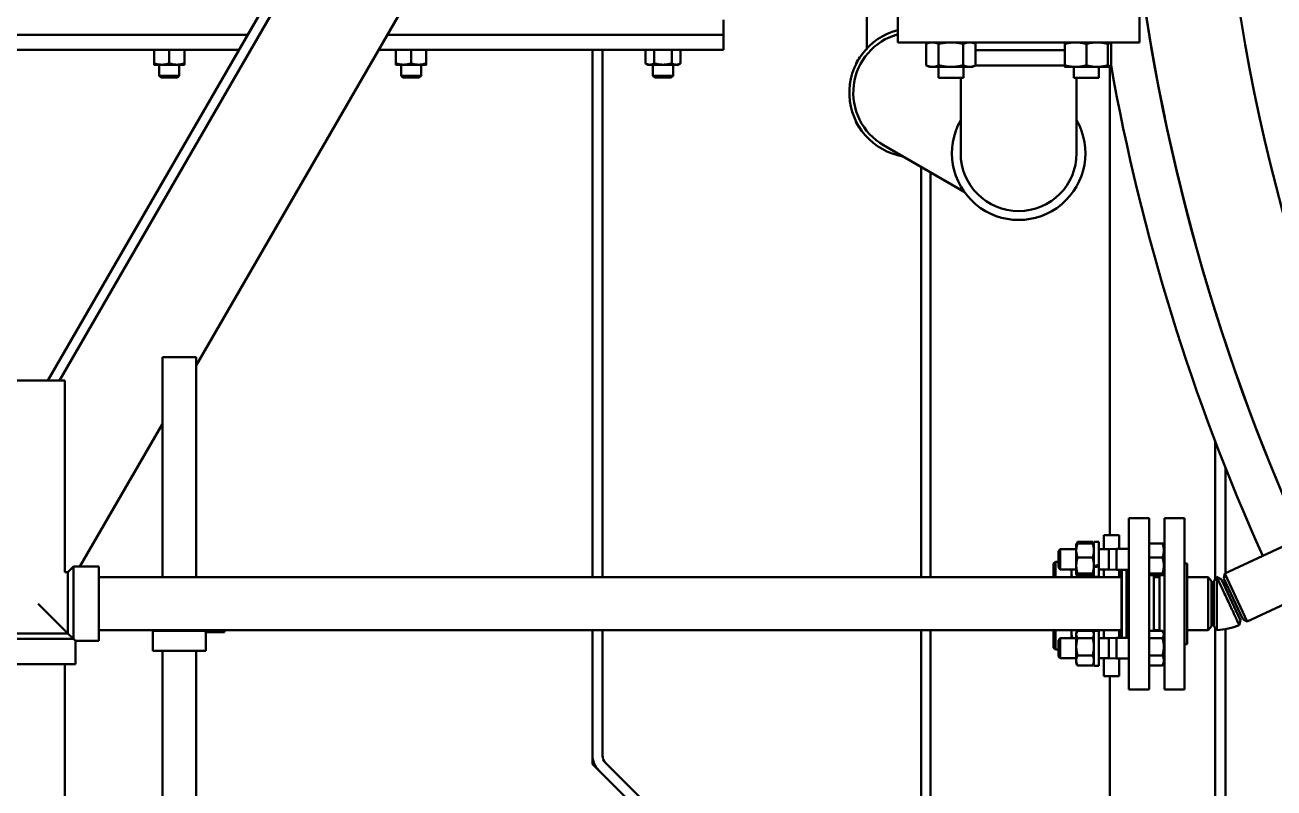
# Model space of a CAD drawing. Header units: inches. Extents: x 11 to 1621, y 11 to 1332.
# Drawn here: x 1169.37 to 1200.35, y 331.37 to 350.31 of the extents above; entities that cross this region are included whole.
import ezdxf

# ---------------------------------------------------------------- set-up
doc = ezdxf.new("R2010")
doc.units = ezdxf.units.IN
doc.header["$LTSCALE"] = 48
doc.header["$MEASUREMENT"] = 0
doc.layers.add('Visible (ANSI)', color=7, linetype='Continuous', lineweight=50)

msp = doc.modelspace()

# ---------------------------------------------------------------- linework, layer by layer
at = {"layer": 'Visible (ANSI)'}
for p, q in [((1179.219867, 357.567735), (1169.937938, 341.490962)), ((1170.226613, 341.490962), (1179.508542, 357.567735)), ((1173.616979, 341.863249), (1182.323496, 356.943377)), ((1190.251979, 350.527862), (1190.251979, 349.729261)), ((1191.019479, 350.632735), (1191.019479, 349.882735)), ((1197.019479, 350.632735), (1197.019479, 349.882735)), ((1186.696979, 350.444174), (1186.696979, 350.069174)), ((1159.196979, 350.069174), (1174.890571, 350.069174)), ((1159.196979, 350.069174), (1174.890571, 350.069174)), ((1178.354672, 350.069174), (1186.696979, 350.069174)), ((1178.354672, 350.069174), (1186.696979, 350.069174)), ((1186.696979, 350.069174), (1186.696979, 349.694174)), ((1191.019479, 349.882735), (1197.019479, 349.882735)), ((1191.809101, 349.882735), (1191.726955, 349.84443)), ((1191.726955, 349.31204), (1191.726955, 349.84443)), ((1192.033528, 349.31204), (1192.033528, 349.84443)), ((1192.646674, 349.31204), (1192.646674, 349.84443)), ((1192.871101, 349.882735), (1192.953247, 349.84443)), ((1192.953247, 349.31204), (1192.953247, 349.84443)), ((1195.167858, 349.31204), (1195.167858, 349.84443)), ((1195.698858, 349.31204), (1195.698858, 349.84443)), ((1196.229858, 349.882735), (1196.312004, 349.84443)), ((1196.229858, 349.31204), (1196.229858, 349.84443)), ((1196.312004, 349.31204), (1196.312004, 349.84443)), ((1159.196979, 349.694174), (1174.674064, 349.694174)), ((1172.571979, 349.694174), (1172.571979, 349.361667)), ((1172.946979, 349.694174), (1172.946979, 349.361667)), ((1173.321979, 349.694174), (1173.321979, 349.361667)), ((1178.138166, 349.694174), (1186.696979, 349.694174)), ((1178.571979, 349.694174), (1178.571979, 349.361667)), ((1178.946979, 349.694174), (1178.946979, 349.361667)), ((1179.321979, 349.694174), (1179.321979, 349.361667)), ((1183.446979, 336.602462), (1183.446979, 349.694174)), ((1183.696979, 349.694174), (1183.696979, 336.602462)), ((1184.763967, 349.694174), (1184.763967, 349.361667)), ((1184.980473, 349.694174), (1184.980473, 349.361667)), ((1185.413486, 349.694174), (1185.413486, 349.361667)), ((1185.629992, 349.694174), (1185.629992, 349.361667)), ((1192.953247, 349.692735), (1195.167858, 349.692735)), ((1172.571979, 349.328174), (1172.759479, 349.328174)), ((1172.696979, 349.328174), (1172.696979, 349.052945)), ((1172.759479, 349.328174), (1173.134479, 349.328174)), ((1173.134479, 349.328174), (1173.321979, 349.328174)), ((1173.196979, 349.328174), (1173.196979, 349.052945)), ((1178.571979, 349.328174), (1178.759479, 349.328174)), ((1178.696979, 349.328174), (1178.696979, 349.052945)), ((1178.759479, 349.328174), (1179.134479, 349.328174)), ((1179.134479, 349.328174), (1179.321979, 349.328174)), ((1179.196979, 349.328174), (1179.196979, 349.052945)), ((1184.821979, 349.328174), (1184.763967, 349.361667)), ((1184.821979, 349.328174), (1184.87222, 349.328174)), ((1184.87222, 349.328174), (1185.196979, 349.328174)), ((1184.946979, 349.328174), (1184.946979, 349.052945)), ((1185.196979, 349.328174), (1185.521739, 349.328174)), ((1185.446979, 349.328174), (1185.446979, 349.052945)), ((1185.521739, 349.328174), (1185.571979, 349.328174)), ((1185.571979, 349.328174), (1185.629992, 349.361667)), ((1191.809101, 349.273735), (1191.726955, 349.31204)), ((1191.809101, 349.273735), (1191.880241, 349.273735)), ((1191.880241, 349.273735), (1192.340101, 349.273735)), ((1192.027601, 349.002735), (1192.027601, 349.273735)), ((1192.340101, 349.273735), (1192.79996, 349.273735)), ((1192.652601, 349.002735), (1192.652601, 349.273735)), ((1192.79996, 349.273735), (1192.871101, 349.273735)), ((1192.871101, 349.273735), (1192.953247, 349.31204)), ((1192.938653, 349.305235), (1195.167858, 349.305235)), ((1195.167858, 349.273735), (1195.433358, 349.273735)), ((1195.386358, 349.002735), (1195.386358, 349.273735)), ((1195.433358, 349.273735), (1195.964358, 349.273735)), ((1195.964358, 349.273735), (1196.229858, 349.273735)), ((1196.011358, 349.002735), (1196.011358, 349.273735)), ((1196.229858, 349.273735), (1196.312004, 349.31204)), ((1196.281653, 349.297887), (1196.281653, 337.648116)), ((1172.696979, 349.052945), (1173.196979, 349.052945)), ((1172.744168, 349.007174), (1172.696979, 349.052945)), ((1173.149791, 349.007174), (1172.744168, 349.007174)), ((1173.149791, 349.007174), (1173.196979, 349.052945)), ((1178.696979, 349.052945), (1179.196979, 349.052945)), ((1178.744168, 349.007174), (1178.696979, 349.052945)), ((1179.149791, 349.007174), (1178.744168, 349.007174)), ((1179.149791, 349.007174), (1179.196979, 349.052945)), ((1184.946979, 349.052945), (1185.446979, 349.052945)), ((1184.994168, 349.007174), (1184.946979, 349.052945)), ((1185.399791, 349.007174), (1184.994168, 349.007174)), ((1185.399791, 349.007174), (1185.446979, 349.052945)), ((1192.027601, 349.002735), (1192.652601, 349.002735)), ((1192.581979, 349.002735), (1192.581979, 347.130235)), ((1195.386358, 349.002735), (1196.011358, 349.002735)), ((1195.456979, 349.002735), (1195.456979, 347.130235)), ((1190.668588, 347.328425), (1190.823893, 347.238615)), ((1190.823893, 347.238615), (1192.66873, 346.171777)), ((1191.602498, 336.602462), (1191.602498, 346.788361)), ((1191.830193, 336.602462), (1191.830193, 346.656689)), ((1173.616979, 342.066116), (1172.776979, 342.066116)), ((1172.776979, 342.066116), (1172.776979, 336.602462)), ((1173.616979, 342.066116), (1173.616979, 336.602462)), ((1170.354479, 341.490962), (1169.039479, 341.490962)), ((1170.354479, 341.490962), (1170.354479, 336.728556)), ((1170.7323, 336.866837), (1172.776979, 340.408326)), ((1198.894479, 336.548932), (1198.894479, 339.982785)), ((1199.154479, 336.70312), (1199.154479, 339.314143)), ((1196.756979, 333.819962), (1196.756979, 338.069962)), ((1196.756979, 338.069962), (1197.256979, 338.069962)), ((1197.256979, 333.819962), (1197.256979, 338.069962)), ((1197.636979, 338.069962), (1197.636979, 333.819962)), ((1198.136979, 338.069962), (1197.636979, 338.069962)), ((1198.136979, 338.069962), (1198.136979, 333.819962)), ((1195.450043, 337.424891), (1195.470086, 337.459605)), ((1195.482473, 337.478944), (1195.853486, 337.478944)), ((1195.885916, 337.424891), (1195.865873, 337.459605)), ((1195.886979, 336.883378), (1195.886979, 337.482548)), ((1196.011979, 337.482548), (1195.886979, 337.482548)), ((1196.011979, 337.482548), (1196.011979, 336.90402)), ((1196.131979, 337.648116), (1196.131979, 337.298048)), ((1196.511979, 337.648116), (1196.131979, 337.648116)), ((1196.511979, 337.648116), (1196.511979, 337.305548)), ((1199.132752, 336.692988), (1200.894999, 337.514738)), ((1195.006979, 337.25086), (1195.052751, 337.298048)), ((1195.006979, 336.845237), (1195.006979, 337.25086)), ((1195.448979, 337.298048), (1195.052751, 337.298048)), ((1195.052751, 337.298048), (1195.052751, 336.798048)), ((1195.448979, 337.423048), (1195.450043, 337.424891)), ((1195.448979, 337.423048), (1195.448979, 337.266707)), ((1195.448979, 337.266707), (1195.448979, 336.893541)), ((1195.482473, 337.442599), (1195.853486, 337.442599)), ((1195.886979, 337.423048), (1195.885916, 337.424891)), ((1196.256979, 337.298048), (1196.011979, 337.298048)), ((1196.256979, 337.298048), (1196.449283, 337.305548)), ((1196.256979, 337.298048), (1196.256979, 336.798048)), ((1196.449283, 337.305548), (1196.449283, 336.790548)), ((1196.756979, 337.305548), (1196.449283, 337.305548)), ((1197.256983, 337.423048), (1197.256979, 337.423048)), ((1197.256983, 337.266707), (1197.256983, 337.442599)), ((1197.256983, 337.442599), (1197.58749, 337.442599)), ((1197.256983, 337.090816), (1197.256983, 337.266707)), ((1197.620983, 337.423048), (1197.61992, 337.424891)), ((1197.620983, 337.266707), (1197.620983, 337.423048)), ((1197.620983, 336.893541), (1197.620983, 337.266707)), ((1170.433698, 336.728556), (1170.571979, 336.866837)), ((1170.571979, 335.069962), (1170.571979, 336.866837)), ((1170.571979, 336.866837), (1171.196979, 336.866837)), ((1171.196979, 335.023087), (1171.196979, 336.866837)), ((1194.886979, 336.942384), (1194.932751, 336.989573)), ((1194.886979, 336.602462), (1194.886979, 336.942384)), ((1194.932751, 336.989573), (1194.932751, 336.602462)), ((1195.006979, 336.989573), (1194.932751, 336.989573)), ((1195.006979, 336.845237), (1195.052751, 336.798048)), ((1195.448979, 336.893541), (1195.448979, 336.674882)), ((1195.482473, 337.090816), (1195.853486, 337.090816)), ((1195.886979, 336.879438), (1195.886979, 336.883378)), ((1195.886979, 336.854904), (1195.886979, 336.879438)), ((1195.886979, 336.613548), (1195.886979, 336.854904)), ((1196.011979, 336.90402), (1196.011979, 336.874891)), ((1196.011979, 336.874891), (1196.011979, 336.613548)), ((1197.256983, 336.893541), (1197.256983, 337.090816)), ((1197.256983, 337.090816), (1197.58749, 337.090816)), ((1197.256983, 336.696266), (1197.256983, 336.893541)), ((1197.620983, 336.912998), (1197.636979, 336.914962)), ((1197.620983, 336.674882), (1197.620983, 336.893541)), ((1198.196979, 336.944962), (1198.136979, 336.944962)), ((1198.196979, 336.944962), (1198.196979, 334.944962)), ((1170.433698, 336.728556), (1170.354479, 336.728556)), ((1170.433698, 336.728556), (1170.433698, 335.208243)), ((1196.571979, 336.602462), (1171.196979, 336.602462)), ((1195.448979, 336.798048), (1195.052751, 336.798048)), ((1195.328979, 336.798048), (1195.328979, 336.739573)), ((1195.328979, 336.739573), (1195.328979, 336.602462)), ((1195.448979, 336.674882), (1195.448979, 336.673048)), ((1195.448979, 336.673048), (1195.450043, 336.671206)), ((1195.450043, 336.671206), (1195.470086, 336.636492)), ((1195.482473, 336.696266), (1195.853486, 336.696266)), ((1195.482473, 336.653498), (1195.853486, 336.653498)), ((1195.482473, 336.617153), (1195.853486, 336.617153)), ((1195.766979, 336.602462), (1195.766979, 336.617153)), ((1195.885916, 336.671206), (1195.865873, 336.636492)), ((1195.886979, 336.673048), (1195.885916, 336.671206)), ((1196.011979, 336.613548), (1195.886979, 336.613548)), ((1196.256979, 336.798048), (1196.011979, 336.798048)), ((1196.131979, 336.798048), (1196.131979, 336.602462)), ((1196.256979, 336.798048), (1196.449283, 336.790548)), ((1196.756979, 336.790548), (1196.449283, 336.790548)), ((1196.511979, 336.790548), (1196.511979, 336.602462)), ((1196.571979, 336.790548), (1196.571979, 335.099375)), ((1196.576979, 336.790548), (1196.576979, 335.099375)), ((1196.696979, 336.790548), (1196.696979, 335.099375)), ((1197.256983, 336.673048), (1197.256979, 336.673048)), ((1197.256983, 336.696266), (1197.58749, 336.696266)), ((1197.256983, 336.674882), (1197.256983, 336.696266)), ((1197.256983, 336.653498), (1197.256983, 336.674882)), ((1197.256983, 336.653498), (1197.58749, 336.653498)), ((1197.376979, 335.272771), (1197.376979, 336.653498)), ((1197.516979, 336.602462), (1197.376979, 336.602462)), ((1197.516979, 336.602462), (1197.376979, 336.602462)), ((1197.500983, 336.602462), (1197.500983, 336.653498)), ((1197.516979, 336.653498), (1197.516979, 335.272771)), ((1197.620983, 336.673048), (1197.61992, 336.671206)), ((1197.620983, 336.673048), (1197.620983, 336.674882)), ((1198.724413, 336.602462), (1198.196979, 336.602462)), ((1198.724413, 335.287462), (1198.724413, 336.602462)), ((1198.800187, 336.503712), (1198.724413, 336.602462)), ((1198.862687, 336.503712), (1198.937058, 336.609493)), ((1198.938033, 336.605098), (1198.937058, 336.609493)), ((1198.937058, 336.609493), (1199.049167, 336.545054)), ((1199.521407, 335.532332), (1199.049228, 336.544922)), ((1199.105811, 336.571467), (1199.132752, 336.692988)), ((1199.578087, 335.558668), (1199.105811, 336.571467)), ((1199.132752, 336.692988), (1199.688495, 335.501194)), ((1198.800187, 336.503712), (1198.800187, 335.386212)), ((1198.862687, 336.503567), (1198.862687, 335.386297)), ((1199.154479, 336.31921), (1199.154479, 336.467098)), ((1199.688495, 335.501194), (1201.450742, 336.322943)), ((1170.433698, 335.208243), (1169.696979, 335.944962)), ((1196.571979, 335.287462), (1171.196979, 335.287462)), ((1172.555076, 335.287462), (1172.540729, 335.273116)), ((1173.807633, 335.287462), (1173.821979, 335.273116)), ((1173.821979, 335.273116), (1173.821979, 335.287462)), ((1174.321979, 335.241866), (1174.321979, 335.287462)), ((1183.446979, 331.96562), (1183.446979, 335.287462)), ((1183.696979, 335.287462), (1183.696979, 332.172727)), ((1191.602498, 328.406296), (1191.602498, 335.287462)), ((1191.830193, 327.701101), (1191.830193, 335.287462)), ((1194.886979, 335.25947), (1194.914131, 335.287462)), ((1194.932751, 335.287462), (1194.932751, 334.806659)), ((1195.328979, 335.287462), (1195.328979, 335.244159)), ((1195.766979, 335.272771), (1195.766979, 335.287462)), ((1195.886979, 334.407375), (1195.886979, 335.276375)), ((1196.011979, 335.276375), (1195.886979, 335.276375)), ((1196.011979, 335.276375), (1196.011979, 334.407375)), ((1196.131979, 335.287462), (1196.131979, 335.091875)), ((1196.511979, 335.287462), (1196.511979, 335.099375)), ((1197.516979, 335.287462), (1197.376979, 335.287462)), ((1197.516979, 335.287462), (1197.376979, 335.287462)), ((1197.500983, 335.272771), (1197.500983, 335.287462)), ((1198.724413, 335.287462), (1198.196979, 335.287462)), ((1198.800187, 335.386212), (1198.724413, 335.287462)), ((1198.938456, 335.289195), (1198.862687, 335.386212)), ((1198.894479, 324.389132), (1198.894479, 335.345503)), ((1199.154479, 324.391532), (1199.154479, 335.313348)), ((1199.521443, 335.532255), (1199.493774, 335.412306)), ((1199.578087, 335.558668), (1199.688495, 335.501194)), ((1168.775104, 335.069962), (1170.571979, 335.069962)), ((1170.433698, 335.208243), (1168.913386, 335.208243)), ((1170.433698, 335.208243), (1170.571979, 335.069962)), ((1170.571979, 335.069962), (1170.618854, 335.023087)), ((1170.618854, 335.023087), (1170.618854, 334.444962)), ((1170.618854, 335.023087), (1171.196979, 335.023087)), ((1172.540729, 335.273116), (1173.821979, 335.273116)), ((1172.540729, 335.273116), (1172.540729, 334.773116)), ((1173.821979, 335.273116), (1173.853229, 335.241866)), ((1173.853229, 335.241866), (1173.853229, 334.773116)), ((1173.853229, 335.241866), (1174.321979, 335.241866)), ((1194.886979, 334.853847), (1194.886979, 335.25947)), ((1195.006979, 335.044687), (1195.052751, 335.091875)), ((1195.006979, 334.639064), (1195.006979, 335.044687)), ((1195.448979, 335.091875), (1195.052751, 335.091875)), ((1195.052751, 335.091875), (1195.052751, 334.591875)), ((1195.328979, 335.244159), (1195.328979, 335.091875)), ((1195.448979, 335.216875), (1195.470086, 335.253432)), ((1195.448979, 335.216875), (1195.448979, 335.183566)), ((1195.448979, 335.183566), (1195.448979, 334.878913)), ((1195.482473, 335.272771), (1195.853486, 335.272771)), ((1195.482473, 335.094361), (1195.853486, 335.094361)), ((1195.886979, 335.216875), (1195.865873, 335.253432)), ((1196.256979, 335.091875), (1196.011979, 335.091875)), ((1196.256979, 335.091875), (1196.449283, 335.099375)), ((1196.256979, 335.091875), (1196.256979, 334.591875)), ((1196.449283, 335.099375), (1196.449283, 334.584375)), ((1196.756979, 335.099375), (1196.449283, 335.099375)), ((1197.256983, 335.216875), (1197.256979, 335.216875)), ((1197.256983, 335.272771), (1197.58749, 335.272771)), ((1197.256983, 335.183566), (1197.256983, 335.272771)), ((1197.256983, 335.094361), (1197.256983, 335.183566)), ((1197.256983, 335.094361), (1197.58749, 335.094361)), ((1197.256983, 334.878913), (1197.256983, 335.094361)), ((1197.620983, 335.216875), (1197.599877, 335.253432)), ((1197.620983, 335.183566), (1197.620983, 335.216875)), ((1197.620983, 334.878913), (1197.620983, 335.183566)), ((1197.620983, 334.976926), (1197.636979, 334.974962)), ((1172.540729, 334.773116), (1173.853229, 334.773116)), ((1172.776979, 334.773116), (1172.776979, 302.503616)), ((1173.616979, 334.773116), (1173.616979, 302.503616)), ((1194.886979, 334.853847), (1194.932751, 334.806659)), ((1195.006979, 334.806659), (1194.932751, 334.806659)), ((1195.448979, 334.878913), (1195.448979, 334.537222)), ((1195.482473, 334.663465), (1195.853486, 334.663465)), ((1197.256983, 334.663465), (1197.256983, 334.878913)), ((1197.256983, 334.537222), (1197.256983, 334.663465)), ((1197.256983, 334.663465), (1197.58749, 334.663465)), ((1197.620983, 334.537222), (1197.620983, 334.878913)), ((1198.196979, 334.944962), (1198.136979, 334.944962)), ((1168.775104, 334.444962), (1170.618854, 334.444962)), ((1170.354479, 334.444962), (1170.354479, 303.115962)), ((1195.006979, 334.639064), (1195.052751, 334.591875)), ((1195.448979, 334.591875), (1195.052751, 334.591875)), ((1195.448979, 334.537222), (1195.448979, 334.466875)), ((1195.448979, 334.466875), (1195.470086, 334.430319)), ((1195.482473, 334.41098), (1195.853486, 334.41098)), ((1195.886979, 334.466875), (1195.865873, 334.430319)), ((1196.011979, 334.407375), (1195.886979, 334.407375)), ((1196.256979, 334.591875), (1196.011979, 334.591875)), ((1196.131979, 334.591875), (1196.131979, 334.148116)), ((1196.256979, 334.591875), (1196.449283, 334.584375)), ((1196.756979, 334.584375), (1196.449283, 334.584375)), ((1196.511979, 334.584375), (1196.511979, 334.148116)), ((1197.256983, 334.466875), (1197.256979, 334.466875)), ((1197.256983, 334.41098), (1197.256983, 334.537222)), ((1197.256983, 334.41098), (1197.58749, 334.41098)), ((1197.620983, 334.466875), (1197.599877, 334.430319)), ((1197.620983, 334.466875), (1197.620983, 334.537222)), ((1196.511979, 334.148116), (1196.131979, 334.148116)), ((1196.281653, 334.148116), (1196.281653, 330.854648)), ((1196.756979, 333.819962), (1197.256979, 333.819962)), ((1198.136979, 333.819962), (1197.636979, 333.819962)), ((1189.258418, 326.154182), (1183.446979, 331.96562)), ((1183.770203, 331.99595), (1189.435194, 326.330959))]:
    msp.add_line(p, q, dxfattribs=at)
msp.add_circle((1247.196979, 358.380235), 48.3125, dxfattribs=at)
for centre, radius, start, end in [((1247.196979, 358.380235), 50.62647, 185.6707611, 204.5383137), ((1247.196979, 358.380235), 50.625, 185.6709263, 204.4029813), ((1191.422453, 348.632051), 1.604331, 104.5472473, 260.1338321), ((1191.422453, 348.632051), 1.505906, 105.5212145, 239.9599466), ((1191.422453, 348.632051), 1.61, 146.7254472, 153.1944461), ((1247.196979, 358.380235), 51.6875, 190.1048255, 204.2711392), ((1191.422453, 348.632051), 1.61, 206.7254472, 213.1944461), ((1194.019479, 347.130235), 1.65625, 150.2183448, 29.7816552), ((1194.019479, 347.130235), 1.4375, 180, 0), ((1198.651378, 337.398116), 1.08, 277.9197652, 281.283083), ((1198.651378, 337.398116), 1.92, 274.4451533, 276.3185921), ((1198.862687, 336.944962), 1.6575, 272.6200664, 292.3799336), ((1183.946979, 332.172727), 0.5, 180, 225), ((1183.946979, 332.172727), 0.25, 180, 225)]:
    msp.add_arc(centre, radius, start, end, dxfattribs=at)
for centre, start_param, end_param in [((1195.798366, 337.048048), 1.59532948, 1.646157647), ((1195.975593, 337.048048), 1.523392221, 1.574127492)]:
    msp.add_ellipse(centre, major_axis=(-2.464011, -0.397927), ratio=0.070812964, start_param=start_param, end_param=end_param, dxfattribs=at)
for points, weights in [([(1191.880241, 349.882735), (1191.809101, 349.882735), (1191.726955, 349.84443)], [1, 1.0379548493, 1]), ([(1192.033528, 349.84443), (1191.951382, 349.882735), (1191.880241, 349.882735)], [1, 1.0379548493, 1]), ([(1192.340101, 349.882735), (1192.19782, 349.882735), (1192.033528, 349.84443)], [1, 1.0379548493, 1]), ([(1192.646674, 349.84443), (1192.482382, 349.882735), (1192.340101, 349.882735)], [1, 1.0379548493, 1]), ([(1192.79996, 349.882735), (1192.72882, 349.882735), (1192.646674, 349.84443)], [1, 1.0379548493, 1]), ([(1192.953247, 349.84443), (1192.871101, 349.882735), (1192.79996, 349.882735)], [1, 1.0379548493, 1]), ([(1195.167858, 349.84443), (1195.167858, 349.882735), (1195.167858, 349.882735)], [1, 1.0379548493, 1]), ([(1195.433358, 349.882735), (1195.310139, 349.882735), (1195.167858, 349.84443)], [1, 1.0379548493, 1]), ([(1195.698858, 349.84443), (1195.556577, 349.882735), (1195.433358, 349.882735)], [1, 1.0379548493, 1]), ([(1195.964358, 349.882735), (1195.841139, 349.882735), (1195.698858, 349.84443)], [1, 1.0379548493, 1]), ([(1196.229858, 349.84443), (1196.087577, 349.882735), (1195.964358, 349.882735)], [1, 1.0379548493, 1]), ([(1196.229858, 349.882735), (1196.229858, 349.882735), (1196.229858, 349.84443)], [1, 1.0379548493, 1]), ([(1196.312004, 349.84443), (1196.268691, 349.864627), (1196.229858, 349.874)], [1, 1.01965956375, 1.01895290532]), ([(1172.571979, 349.328174), (1172.571979, 349.328174), (1172.571979, 349.361667)], [1, 1.0379548493, 1]), ([(1172.571979, 349.361667), (1172.67246, 349.328174), (1172.759479, 349.328174)], [1, 1.0379548493, 1]), ([(1172.759479, 349.328174), (1172.846499, 349.328174), (1172.946979, 349.361667)], [1, 1.0379548493, 1]), ([(1172.946979, 349.361667), (1173.04746, 349.328174), (1173.134479, 349.328174)], [1, 1.0379548493, 1]), ([(1173.134479, 349.328174), (1173.221499, 349.328174), (1173.321979, 349.361667)], [1, 1.0379548493, 1]), ([(1173.321979, 349.361667), (1173.321979, 349.328174), (1173.321979, 349.328174)], [1, 1.0379548493, 1]), ([(1178.571979, 349.328174), (1178.571979, 349.328174), (1178.571979, 349.361667)], [1, 1.0379548493, 1]), ([(1178.571979, 349.361667), (1178.67246, 349.328174), (1178.759479, 349.328174)], [1, 1.0379548493, 1]), ([(1178.759479, 349.328174), (1178.846499, 349.328174), (1178.946979, 349.361667)], [1, 1.0379548493, 1]), ([(1178.946979, 349.361667), (1179.04746, 349.328174), (1179.134479, 349.328174)], [1, 1.0379548493, 1]), ([(1179.134479, 349.328174), (1179.221499, 349.328174), (1179.321979, 349.361667)], [1, 1.0379548493, 1]), ([(1179.321979, 349.361667), (1179.321979, 349.328174), (1179.321979, 349.328174)], [1, 1.0379548493, 1]), ([(1184.763967, 349.361667), (1184.821979, 349.328174), (1184.87222, 349.328174)], [1, 1.0379548493, 1]), ([(1184.87222, 349.328174), (1184.92246, 349.328174), (1184.980473, 349.361667)], [1, 1.0379548493, 1]), ([(1184.980473, 349.361667), (1185.096499, 349.328174), (1185.196979, 349.328174)], [1, 1.0379548493, 1]), ([(1185.196979, 349.328174), (1185.29746, 349.328174), (1185.413486, 349.361667)], [1, 1.0379548493, 1]), ([(1185.413486, 349.361667), (1185.471499, 349.328174), (1185.521739, 349.328174)], [1, 1.0379548493, 1]), ([(1185.521739, 349.328174), (1185.571979, 349.328174), (1185.629992, 349.361667)], [1, 1.0379548493, 1]), ([(1189.985451, 349.345425), (1189.985455, 349.351753), (1189.98546, 349.358103)], [1.00194143343, 1.00101682514, 1.00007751287]), ([(1190.07641, 349.51538), (1190.081912, 349.518551), (1190.087394, 349.521711)], [1.00007751287, 1.00101682514, 1.00194143343]), ([(1191.726955, 349.31204), (1191.809101, 349.273735), (1191.880241, 349.273735)], [1, 1.0379548493, 1]), ([(1191.880241, 349.273735), (1191.951382, 349.273735), (1192.033528, 349.31204)], [1, 1.0379548493, 1]), ([(1192.033528, 349.31204), (1192.19782, 349.273735), (1192.340101, 349.273735)], [1, 1.0379548493, 1]), ([(1192.340101, 349.273735), (1192.482382, 349.273735), (1192.646674, 349.31204)], [1, 1.0379548493, 1]), ([(1192.646674, 349.31204), (1192.72882, 349.273735), (1192.79996, 349.273735)], [1, 1.0379548493, 1]), ([(1192.79996, 349.273735), (1192.871101, 349.273735), (1192.953247, 349.31204)], [1, 1.0379548493, 1]), ([(1195.167858, 349.273735), (1195.167858, 349.273735), (1195.167858, 349.31204)], [1, 1.0379548493, 1]), ([(1195.167858, 349.31204), (1195.310139, 349.273735), (1195.433358, 349.273735)], [1, 1.0379548493, 1]), ([(1195.433358, 349.273735), (1195.556577, 349.273735), (1195.698858, 349.31204)], [1, 1.0379548493, 1]), ([(1195.698858, 349.31204), (1195.841139, 349.273735), (1195.964358, 349.273735)], [1, 1.0379548493, 1]), ([(1195.964358, 349.273735), (1196.087577, 349.273735), (1196.229858, 349.31204)], [1, 1.0379548493, 1]), ([(1196.229858, 349.31204), (1196.229858, 349.273735), (1196.229858, 349.273735)], [1, 1.0379548493, 1]), ([(1196.229858, 349.28247), (1196.268691, 349.291843), (1196.312004, 349.31204)], [1.01895290532, 1.01965956375, 1]), ([(1189.984446, 347.908008), (1189.98445, 347.914358), (1189.984455, 347.920686)], [1.00007751287, 1.00101682514, 1.00194143343]), ([(1190.086151, 347.744258), (1190.080674, 347.747426), (1190.075177, 347.750604)], [1.00194143343, 1.00101682514, 1.00007751287]), ([(1195.482473, 337.478944), (1195.464813, 337.453738), (1195.456617, 337.431139)], [1, 1.01965956375, 1.01895290532]), ([(1195.879342, 337.431139), (1195.871146, 337.453738), (1195.853486, 337.478944)], [1.01895290532, 1.01965956375, 1]), ([(1195.482473, 337.442599), (1195.448979, 337.348339), (1195.448979, 337.266707)], [1, 1.0379548493, 1]), ([(1195.448979, 337.266707), (1195.448979, 337.185076), (1195.482473, 337.090816)], [1, 1.0379548493, 1]), ([(1195.450043, 337.424891), (1195.454801, 337.433131), (1195.482473, 337.442599)], [1.01116576982, 1.03115301872, 1]), ([(1195.886979, 337.266707), (1195.886979, 337.348339), (1195.853486, 337.442599)], [1, 1.0379548493, 1]), ([(1195.853486, 337.442599), (1195.881158, 337.433131), (1195.885916, 337.424891)], [1, 1.03115301872, 1.01116576982]), ([(1195.853486, 337.090816), (1195.886979, 337.185076), (1195.886979, 337.266707)], [1, 1.0379548493, 1]), ([(1197.58749, 337.442599), (1197.615162, 337.433131), (1197.61992, 337.424891)], [1, 1.03115301872, 1.01116576982]), ([(1197.620983, 337.266707), (1197.620983, 337.348339), (1197.58749, 337.442599)], [1, 1.0379548493, 1]), ([(1197.58749, 337.090816), (1197.620983, 337.185076), (1197.620983, 337.266707)], [1, 1.0379548493, 1]), ([(1195.482473, 337.090816), (1195.448979, 336.985096), (1195.448979, 336.893541)], [1, 1.0379548493, 1]), ([(1195.448979, 336.893541), (1195.448979, 336.801985), (1195.482473, 336.696266)], [1, 1.0379548493, 1]), ([(1195.886979, 336.893541), (1195.886979, 336.985096), (1195.853486, 337.090816)], [1, 1.0379548493, 1]), ([(1195.853486, 336.696266), (1195.886979, 336.801985), (1195.886979, 336.893541)], [1, 1.0379548493, 1]), ([(1197.620983, 336.893541), (1197.620983, 336.985096), (1197.58749, 337.090816)], [1, 1.0379548493, 1]), ([(1197.58749, 336.696266), (1197.620983, 336.801985), (1197.620983, 336.893541)], [1, 1.0379548493, 1]), ([(1195.331596, 336.798048), (1195.328979, 336.768635), (1195.328979, 336.739573)], [1.01535774575, 1.01068934987, 1]), ([(1195.328979, 336.739573), (1195.328979, 336.673167), (1195.342997, 336.602462)], [1, 1.02476479666, 1.01721250262]), ([(1195.482473, 336.696266), (1195.448979, 336.684806), (1195.448979, 336.674882)], [1, 1.0379548493, 1]), ([(1195.448979, 336.674882), (1195.448979, 336.664958), (1195.482473, 336.653498)], [1, 1.0379548493, 1]), ([(1195.463872, 336.66091), (1195.471223, 336.639877), (1195.482473, 336.617153)], [1.01672204705, 1.01243515758, 1]), ([(1195.482473, 336.617153), (1195.475526, 336.627068), (1195.470086, 336.636492)], [1, 1.00764220757, 1.01220689869]), ([(1195.752962, 336.602462), (1195.754427, 336.609852), (1195.755735, 336.617153)], [1.01721250262, 1.01799664116, 1.01843239419]), ([(1195.886979, 336.674882), (1195.886979, 336.684806), (1195.853486, 336.696266)], [1, 1.0379548493, 1]), ([(1195.853486, 336.653498), (1195.886979, 336.664958), (1195.886979, 336.674882)], [1, 1.0379548493, 1]), ([(1195.853486, 336.617153), (1195.864736, 336.639877), (1195.872087, 336.66091)], [1, 1.01243515758, 1.01672204705]), ([(1195.865873, 336.636492), (1195.860433, 336.627068), (1195.853486, 336.617153)], [1.01220689869, 1.00764220757, 1]), ([(1197.486965, 336.602462), (1197.492118, 336.628453), (1197.495353, 336.653498)], [1.01721250262, 1.01997573147, 1.01841274447]), ([(1197.620983, 336.674882), (1197.620983, 336.684806), (1197.58749, 336.696266)], [1, 1.0379548493, 1]), ([(1197.58749, 336.653498), (1197.620983, 336.664958), (1197.620983, 336.674882)], [1, 1.0379548493, 1]), ([(1195.330896, 335.287462), (1195.328979, 335.265715), (1195.328979, 335.244159)], [1.01387908942, 1.00914110051, 1]), ([(1195.766141, 335.272771), (1195.765712, 335.280098), (1195.765063, 335.287462)], [1.01015252819, 1.01226979612, 1.01387908942]), ([(1197.500145, 335.272771), (1197.499716, 335.280098), (1197.499067, 335.287462)], [1.01015252819, 1.01226979612, 1.01387908942]), ([(1195.328979, 335.244159), (1195.328979, 335.171797), (1195.3516, 335.091875)], [1, 1.03136121368, 1.01089633707]), ([(1195.482473, 335.272771), (1195.448979, 335.224966), (1195.448979, 335.183566)], [1, 1.0379548493, 1]), ([(1195.448979, 335.183566), (1195.448979, 335.142166), (1195.482473, 335.094361)], [1, 1.0379548493, 1]), ([(1195.482473, 335.094361), (1195.448979, 334.978903), (1195.448979, 334.878913)], [1, 1.0379548493, 1]), ([(1195.886979, 335.183566), (1195.886979, 335.224966), (1195.853486, 335.272771)], [1, 1.0379548493, 1]), ([(1195.853486, 335.094361), (1195.886979, 335.142166), (1195.886979, 335.183566)], [1, 1.0379548493, 1]), ([(1195.886979, 334.878913), (1195.886979, 334.978903), (1195.853486, 335.094361)], [1, 1.0379548493, 1]), ([(1197.620983, 335.183566), (1197.620983, 335.224966), (1197.58749, 335.272771)], [1, 1.0379548493, 1]), ([(1197.58749, 335.094361), (1197.620983, 335.142166), (1197.620983, 335.183566)], [1, 1.0379548493, 1]), ([(1197.620983, 334.878913), (1197.620983, 334.978903), (1197.58749, 335.094361)], [1, 1.0379548493, 1]), ([(1195.448979, 334.878913), (1195.448979, 334.778923), (1195.482473, 334.663465)], [1, 1.0379548493, 1]), ([(1195.482473, 334.663465), (1195.448979, 334.595812), (1195.448979, 334.537222)], [1, 1.0379548493, 1]), ([(1195.853486, 334.663465), (1195.886979, 334.778923), (1195.886979, 334.878913)], [1, 1.0379548493, 1]), ([(1195.886979, 334.537222), (1195.886979, 334.595812), (1195.853486, 334.663465)], [1, 1.0379548493, 1]), ([(1197.58749, 334.663465), (1197.620983, 334.778923), (1197.620983, 334.878913)], [1, 1.0379548493, 1]), ([(1197.620983, 334.537222), (1197.620983, 334.595812), (1197.58749, 334.663465)], [1, 1.0379548493, 1]), ([(1195.448979, 334.537222), (1195.448979, 334.478633), (1195.482473, 334.41098)], [1, 1.0379548493, 1]), ([(1195.482473, 334.41098), (1195.475526, 334.420895), (1195.470086, 334.430319)], [1, 1.00764220757, 1.01220689869]), ([(1195.853486, 334.41098), (1195.886979, 334.478633), (1195.886979, 334.537222)], [1, 1.0379548493, 1]), ([(1195.865873, 334.430319), (1195.860433, 334.420895), (1195.853486, 334.41098)], [1.01220689869, 1.00764220757, 1]), ([(1197.58749, 334.41098), (1197.620983, 334.478633), (1197.620983, 334.537222)], [1, 1.0379548493, 1]), ([(1197.599877, 334.430319), (1197.594437, 334.420895), (1197.58749, 334.41098)], [1.01220689869, 1.00764220757, 1])]:
    msp.add_rational_spline(points, weights, degree=2, dxfattribs=at)
for points, knots in [([(1198.938456, 335.289294), (1198.938456, 335.289263), (1198.938456, 335.292706), (1198.938457, 335.319275), (1198.938459, 335.366702), (1198.938464, 335.510197), (1198.938468, 335.609112), (1198.938475, 335.828339), (1198.938478, 335.948087), (1198.938468, 336.181123), (1198.938455, 336.293755), (1198.938345, 336.476278), (1198.938221, 336.545776), (1198.938079, 336.592535), (1198.938051, 336.600309), (1198.938033, 336.605098)], [1.570796327, 1.570796327, 1.570796327, 1.570796327, 1.749936902, 1.749936902, 2.254015658, 2.254015658, 2.79094026, 2.79094026, 3.321476321, 3.321476321, 3.869638631, 3.869638631, 4.421397862, 4.421397862, 4.583221374, 4.583221374, 4.583221374, 4.583221374]), ([(1198.938033, 336.605098), (1198.94004, 336.60075), (1198.9433, 336.593692), (1198.962932, 336.551255), (1198.992191, 336.488216), (1199.069229, 336.322747), (1199.116817, 336.220662), (1199.215294, 336.009456), (1199.265905, 335.900928), (1199.35856, 335.702244), (1199.400367, 335.612599), (1199.461015, 335.48255), (1199.481061, 335.439567), (1199.49229, 335.415488), (1199.493745, 335.412367), (1199.493732, 335.412396)], [-4.583221374, -4.583221374, -4.583221374, -4.583221374, -4.421397862, -4.421397862, -3.869638631, -3.869638631, -3.321476321, -3.321476321, -2.79094026, -2.79094026, -2.254015658, -2.254015658, -1.749936902, -1.749936902, -1.570796327, -1.570796327, -1.570796327, -1.570796327])]:
    msp.add_open_spline(points, degree=3, knots=knots, dxfattribs=at)

doc.saveas('drawing.dxf')
